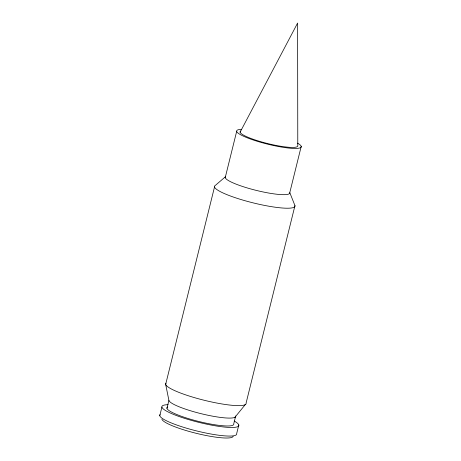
<?xml version="1.0" encoding="UTF-8"?>
<svg xmlns="http://www.w3.org/2000/svg" width="461" height="461" viewBox="0 0 461 461"><rect width="100%" height="100%" fill="white"/><g stroke="black" fill="none" stroke-linecap="round" stroke-linejoin="round"><path stroke-width="0.69" d="M214.521 186.947L165.666 384.359L168.91 400.425L166.957 408.313M159.777 415.724L161.897 407.138M225.227 177.612L236.672 131.379M165.948 383.212A41.444 6.771 13.9 0 0 204.252 400.275A41.444 6.771 13.9 0 0 246.105 403.052L294.959 205.641L289.785 192.612L301.223 146.379M238.798 425.007L236.672 433.594A39.623 6.471 13.9 0 1 196.668 430.943A39.623 6.471 13.9 0 1 160.048 414.629M240.112 132.18L297.61 23.05L297.783 145.578A29.717 4.852 13.9 0 1 266.527 143.273A29.717 4.852 13.9 0 1 240.746 131.033M234.96 417.274L245.223 404.654M225.412 176.776L215.402 185.351A41.444 6.771 13.9 0 0 251.36 202.425A41.444 6.771 13.9 0 0 294.959 205.641M234.205 421.043A39.623 6.471 13.9 0 1 224.029 427.019A39.623 6.471 13.9 0 1 174.356 414.733A39.623 6.471 13.9 0 1 168.04 404.683M167.689 406.982A34.408 5.618 13.9 0 0 197.544 421.164A34.408 5.618 13.9 0 0 233.739 423.832L235.692 415.943A34.408 5.618 13.9 0 1 203.866 414.341A34.408 5.618 13.9 0 1 168.91 400.425M233.162 436.273A36.701 5.993 13.9 0 1 197.654 433.657A36.701 5.993 13.9 0 1 161.915 419.182M289.785 192.612A33.261 5.434 13.9 0 1 256.201 190.381A33.261 5.434 13.9 0 1 225.458 176.69M297.558 143.164A33.261 5.434 13.9 0 1 267.853 144.207A33.261 5.434 13.9 0 1 241.42 129.334"/></g></svg>
